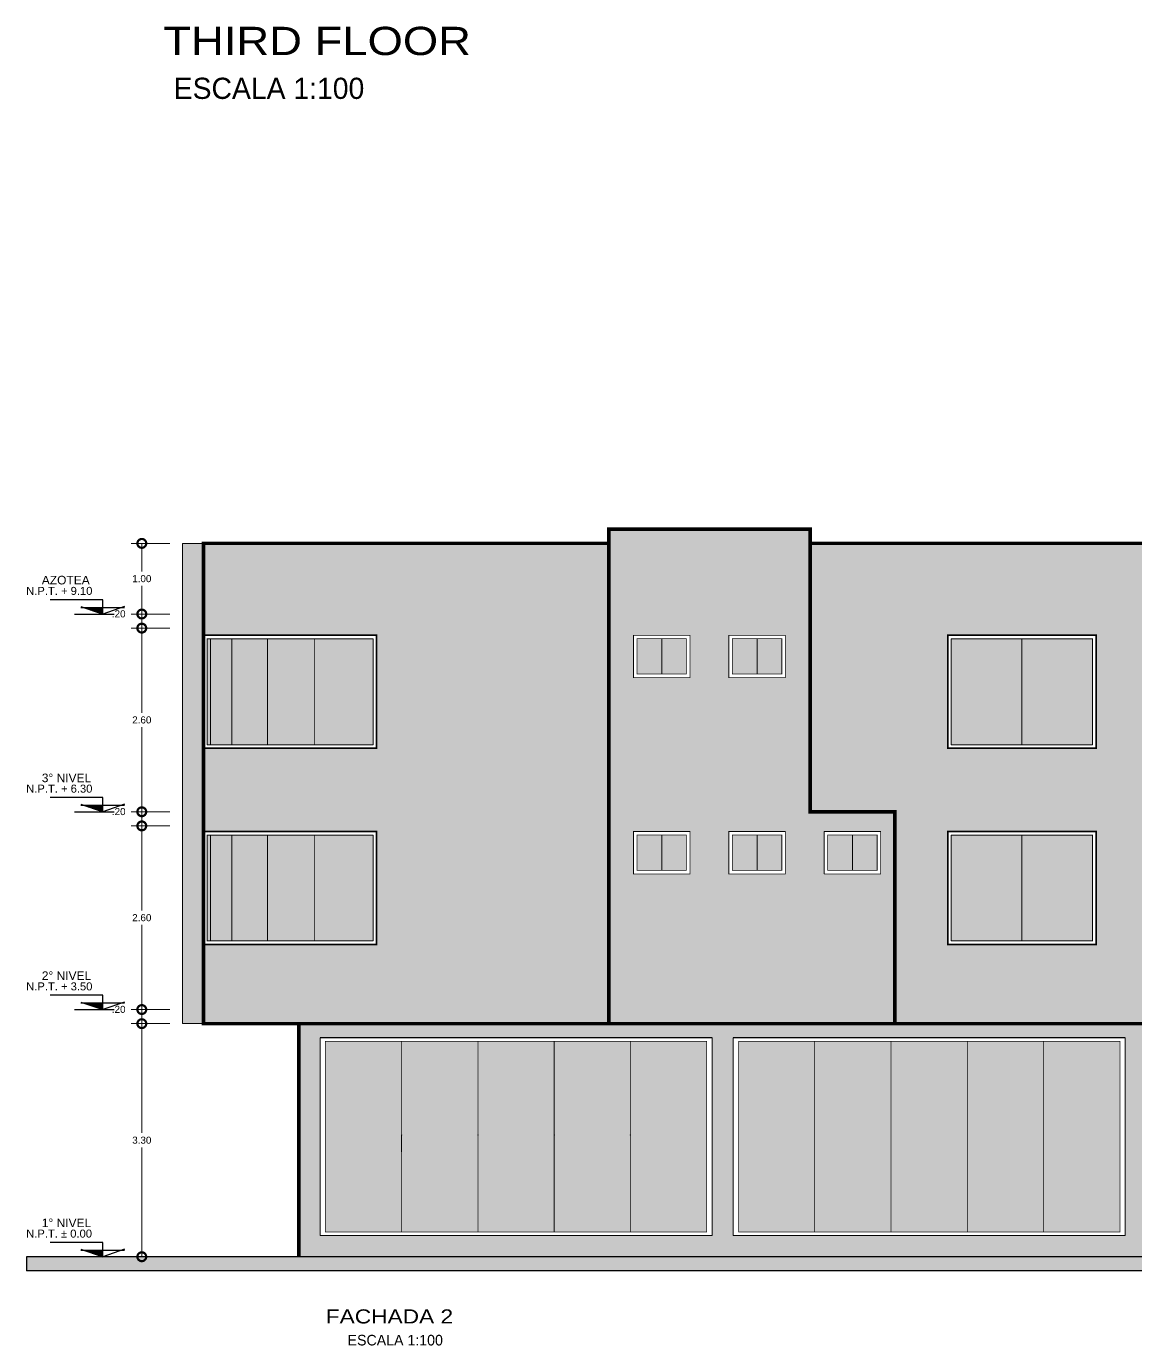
# Model space of a CAD drawing. Header units: millimetres. Extents: x 1313 to 1393.8, y 883.5 to 926.2.
# Drawn here: x 1358.08 to 1373.79, y 884.52 to 903.2 of the extents above; entities that cross this region are included whole.
import ezdxf

# ---------------------------------------------------------------- set-up
doc = ezdxf.new("R2010")
doc.units = ezdxf.units.MM
doc.linetypes.add('ACAD_ISO02W100', pattern=[15, 12, -3])
doc.linetypes.add('ACAD_ISO15W100', pattern=[39, 12, -3, 12, -3, 0, -3, 0, -3, 0, -3])
for name, color, linetype, lineweight in [('ambientes', 254, 'Continuous', 25), ('cotas', 87, 'Continuous', 15), ('DIMENSIONES', 1, 'Continuous', 5), ('Envista', 7, 'Continuous', 0), ('lineas delgadas', 252, 'Continuous', 5), ('puer', 7, 'Continuous', 5), ('REFERENCIA', 12, 'Continuous', 5), ('vidrio', 254, 'Continuous', 5)]:
    doc.layers.add(name, color=color, linetype=linetype, lineweight=lineweight)
for name, color, linetype in [('AR-TEXTOS', 2, 'Continuous'), ('piso o losa', 55, 'Continuous'), ('TITULOS', 143, 'Continuous')]:
    doc.layers.add(name, color=color, linetype=linetype)
doc.layers.add('PROYECCIONES', color=43, linetype='ACAD_ISO02W100', plot=False)
doc.layers.add('SISTEMA INDIRECTO', color=7, linetype='ACAD_ISO15W100', lineweight=20, true_color=0x9e0000)
doc.styles.add('AR-LETREROS', font='arial.ttf')
doc.styles.add('arial', font='arial.ttf')
doc.styles.add('COTAS', font='comic.ttf', dxfattribs={"oblique": 7.5})
doc.styles.add('TITULOS', font='sanss___.ttf', dxfattribs={"height": 0.3})
doc.dimstyles.new('horizontal', dxfattribs={"dimtxt": 0.1, "dimasz": 0.25, "dimexe": 0.15, "dimexo": 0.1, "dimgap": 0.05, "dimtad": 1, "dimtih": 1, "dimtoh": 1, "dimzin": 4, "dimdsep": 46, "dimtxsty": 'arial', "dimblk": 'DOTSMALL', "dimcen": 1, "dimclrd": 11, "dimclre": 11, "dimclrt": 20, "dimazin": 1, "dimtfac": 1, "dimtmove": 0, "dimatfit": 3, "dimfxl": 1, "dimlwd": 5, "dimlwe": 5, "dimarcsym": 0})

# ---------------------------------------------------------------- blocks, each defined once
blk = doc.blocks.new('_DotSmall')
at = {"color": 0, "linetype": 'ByBlock', "const_width": 0.5}
blk.add_lwpolyline([(-0.0625, 0, 1), (0.0625, 0, 1)], format="xyb", close=True, dxfattribs=at)
blk = doc.blocks.new('*D536')
at = {"layer": 'cotas', "color": 11, "lineweight": 5, "transparency": 16777216}
for p, q in [((1360.116, 889.076), (1359.567, 889.076)), ((1359.717, 889.076), (1359.717, 887.528)), ((1359.717, 885.776), (1359.717, 887.325)), ((1360.116, 885.776), (1359.567, 885.776))]:
    blk.add_line(p, q, dxfattribs=at)
at = {"layer": 'Defpoints', "color": 0, "transparency": 16777216}
for p in [(1359.717, 889.076), (1360.216, 889.076), (1360.216, 885.776)]:
    blk.add_point(p, dxfattribs=at)
at = {"layer": 'cotas', "color": 11, "lineweight": 5, "transparency": 16777216, "xscale": 0.25, "yscale": 0.25, "zscale": 0.25}
for p, rotation in [((1359.717, 889.076), 90), ((1359.717, 885.776), 270)]:
    blk.add_blockref('_DotSmall', p, dxfattribs=dict(at, rotation=rotation))
at = {"layer": 'cotas', "color": 20, "transparency": 16777216, "insert": (1359.717, 887.426), "char_height": 0.1, "attachment_point": 5, "style": 'arial'}
blk.add_mtext('3.30', dxfattribs=at)
blk = doc.blocks.new('*D537')
at = {"layer": 'cotas', "color": 11, "lineweight": 5, "transparency": 16777216}
for p, q in [((1360.116, 889.276), (1359.567, 889.276)), ((1359.717, 889.076), (1359.717, 889.276)), ((1360.116, 889.076), (1359.567, 889.076))]:
    blk.add_line(p, q, dxfattribs=at)
at = {"layer": 'Defpoints', "color": 0, "transparency": 16777216}
for p in [(1359.717, 889.276), (1360.216, 889.276), (1360.216, 889.076)]:
    blk.add_point(p, dxfattribs=at)
at = {"layer": 'cotas', "color": 11, "lineweight": 5, "transparency": 16777216, "xscale": 0.25, "yscale": 0.25, "zscale": 0.25}
for p, rotation in [((1359.717, 889.276), 90), ((1359.717, 889.076), 270)]:
    blk.add_blockref('_DotSmall', p, dxfattribs=dict(at, rotation=rotation))
at = {"layer": 'cotas', "color": 20, "transparency": 16777216, "insert": (1359.39, 889.278), "char_height": 0.1, "attachment_point": 5, "style": 'arial'}
blk.add_mtext('.20', dxfattribs=at)
blk = doc.blocks.new('*D538')
at = {"layer": 'cotas', "color": 11, "lineweight": 5, "transparency": 16777216}
for p, q in [((1360.116, 891.876), (1359.567, 891.876)), ((1359.717, 891.876), (1359.717, 890.678)), ((1359.717, 889.276), (1359.717, 890.475)), ((1360.116, 889.276), (1359.567, 889.276))]:
    blk.add_line(p, q, dxfattribs=at)
at = {"layer": 'Defpoints', "color": 0, "transparency": 16777216}
for p in [(1359.717, 891.876), (1360.216, 891.876), (1360.216, 889.276)]:
    blk.add_point(p, dxfattribs=at)
at = {"layer": 'cotas', "color": 11, "lineweight": 5, "transparency": 16777216, "xscale": 0.25, "yscale": 0.25, "zscale": 0.25}
for p, rotation in [((1359.717, 891.876), 90), ((1359.717, 889.276), 270)]:
    blk.add_blockref('_DotSmall', p, dxfattribs=dict(at, rotation=rotation))
at = {"layer": 'cotas', "color": 20, "transparency": 16777216, "insert": (1359.717, 890.576), "char_height": 0.1, "attachment_point": 5, "style": 'arial'}
blk.add_mtext('2.60', dxfattribs=at)
blk = doc.blocks.new('*D539')
at = {"layer": 'cotas', "color": 11, "lineweight": 5, "transparency": 16777216}
for p, q in [((1360.116, 895.876), (1359.567, 895.876)), ((1359.717, 895.876), (1359.717, 895.478)), ((1359.717, 894.876), (1359.717, 895.275)), ((1360.116, 894.876), (1359.567, 894.876))]:
    blk.add_line(p, q, dxfattribs=at)
at = {"layer": 'Defpoints', "color": 0, "transparency": 16777216}
for p in [(1359.717, 895.876), (1360.216, 895.876), (1360.216, 894.876)]:
    blk.add_point(p, dxfattribs=at)
at = {"layer": 'cotas', "color": 11, "lineweight": 5, "transparency": 16777216, "xscale": 0.25, "yscale": 0.25, "zscale": 0.25}
for p, rotation in [((1359.717, 895.876), 90), ((1359.717, 894.876), 270)]:
    blk.add_blockref('_DotSmall', p, dxfattribs=dict(at, rotation=rotation))
at = {"layer": 'cotas', "color": 20, "transparency": 16777216, "insert": (1359.717, 895.376), "char_height": 0.1, "attachment_point": 5, "style": 'arial'}
blk.add_mtext('1.00', dxfattribs=at)
blk = doc.blocks.new('*D540')
at = {"layer": 'cotas', "color": 11, "lineweight": 5, "transparency": 16777216}
for p, q in [((1360.116, 894.676), (1359.567, 894.676)), ((1359.717, 894.676), (1359.717, 893.478)), ((1359.717, 892.076), (1359.717, 893.275)), ((1360.116, 892.076), (1359.567, 892.076))]:
    blk.add_line(p, q, dxfattribs=at)
at = {"layer": 'Defpoints', "color": 0, "transparency": 16777216}
for p in [(1360.216, 894.676), (1359.717, 892.076), (1360.216, 892.076)]:
    blk.add_point(p, dxfattribs=at)
at = {"layer": 'cotas', "color": 11, "lineweight": 5, "transparency": 16777216, "xscale": 0.25, "yscale": 0.25, "zscale": 0.25}
for p, rotation in [((1359.717, 894.676), 90), ((1359.717, 892.076), 270)]:
    blk.add_blockref('_DotSmall', p, dxfattribs=dict(at, rotation=rotation))
at = {"layer": 'cotas', "color": 20, "transparency": 16777216, "insert": (1359.717, 893.376), "char_height": 0.1, "attachment_point": 5, "style": 'arial'}
blk.add_mtext('2.60', dxfattribs=at)
blk = doc.blocks.new('*D541')
at = {"layer": 'cotas', "color": 11, "lineweight": 5, "transparency": 16777216}
for p, q in [((1360.116, 892.076), (1359.567, 892.076)), ((1359.717, 892.076), (1359.717, 891.876)), ((1360.116, 891.876), (1359.567, 891.876))]:
    blk.add_line(p, q, dxfattribs=at)
at = {"layer": 'Defpoints', "color": 0, "transparency": 16777216}
for p in [(1360.216, 892.076), (1359.717, 891.876), (1360.216, 891.876)]:
    blk.add_point(p, dxfattribs=at)
at = {"layer": 'cotas', "color": 11, "lineweight": 5, "transparency": 16777216, "xscale": 0.25, "yscale": 0.25, "zscale": 0.25}
for p, rotation in [((1359.717, 892.076), 90), ((1359.717, 891.876), 270)]:
    blk.add_blockref('_DotSmall', p, dxfattribs=dict(at, rotation=rotation))
at = {"layer": 'cotas', "color": 20, "transparency": 16777216, "insert": (1359.39, 892.078), "char_height": 0.1, "attachment_point": 5, "style": 'arial'}
blk.add_mtext('.20', dxfattribs=at)
blk = doc.blocks.new('*D542')
at = {"layer": 'cotas', "color": 11, "lineweight": 5, "transparency": 16777216}
for p, q in [((1360.116, 894.876), (1359.567, 894.876)), ((1359.717, 894.676), (1359.717, 894.876)), ((1360.116, 894.676), (1359.567, 894.676))]:
    blk.add_line(p, q, dxfattribs=at)
at = {"layer": 'Defpoints', "color": 0, "transparency": 16777216}
for p in [(1359.717, 894.876), (1360.216, 894.876), (1360.216, 894.676)]:
    blk.add_point(p, dxfattribs=at)
at = {"layer": 'cotas', "color": 11, "lineweight": 5, "transparency": 16777216, "xscale": 0.25, "yscale": 0.25, "zscale": 0.25}
for p, rotation in [((1359.717, 894.876), 90), ((1359.717, 894.676), 270)]:
    blk.add_blockref('_DotSmall', p, dxfattribs=dict(at, rotation=rotation))
at = {"layer": 'cotas', "color": 20, "transparency": 16777216, "insert": (1359.39, 894.878), "char_height": 0.1, "attachment_point": 5, "style": 'arial'}
blk.add_mtext('.20', dxfattribs=at)
blk = doc.blocks.new('Niveles')
h = blk.add_hatch()
h.set_pattern_fill('LINE,_O', color=1, scale=0.01, angle=45)
h.set_pattern_definition([(45, (-54.450773, -124.57203), (-0.02245064, 0.02245064), [])])
h.paths.add_polyline_path([(0.644, 0.219), (0, 0.219), (0, 0)])
at = {"color": 1}
for p, q in [((0, 0), (0, 0.498)), ((0, 0.498), (1.833, 0.498)), ((-0.767, 0.261), (0, 0)), ((-0.767, 0.219), (0.767, 0.219)), ((0.767, 0.261), (0, 0))]:
    blk.add_line(p, q, dxfattribs=at)
at = {"style": 'AR-LETREROS'}
for tag, p, height in [('ACCESO', (0.473, 1.034), 0.3), ('NIV%%P0.00', (0.443, 0.669), 0.28)]:
    blk.add_attdef(tag, p, '', height=height, dxfattribs=at)

msp = doc.modelspace()

# ---------------------------------------------------------------- hatches: boundary and pattern name
h = msp.add_hatch(color=256)
h.set_gradient(color1=(233, 222, 190), color2=(137, 114, 47), rotation=180, one_color=1, tint=0.36)
h.paths.add_polyline_path([(1361.338, 895.876), (1362.166, 895.876), (1362.166, 894.576), (1361.338, 894.576)])
h.paths.add_polyline_path([(1360.991, 895.876), (1361.338, 895.876), (1361.338, 894.576), (1360.991, 894.576)])
h.paths.add_polyline_path([(1360.791, 895.876), (1360.991, 895.876), (1360.991, 894.576), (1360.791, 894.576)])
h.paths.add_polyline_path([(1360.691, 895.876), (1360.791, 895.876), (1360.791, 894.576), (1360.691, 894.576)])
h.paths.add_polyline_path([(1360.641, 895.876), (1360.691, 895.876), (1360.691, 894.576), (1360.641, 894.576)])
h.paths.add_polyline_path([(1360.591, 895.876), (1360.641, 895.876), (1360.641, 894.576), (1360.591, 894.576)])
h = msp.add_hatch(color=256)
h.set_gradient(color1=(233, 222, 190), color2=(232, 220, 187), one_color=1, tint=0.82, name='HEMISPHERICAL')
h.paths.add_polyline_path([(1366.329, 895.876), (1364.079, 895.876), (1362.166, 895.876), (1362.166, 894.576), (1363.041, 894.576), (1363.041, 892.976), (1362.166, 892.976), (1362.166, 891.797), (1363.041, 891.797), (1363.041, 890.197), (1362.166, 890.197), (1362.166, 889.076), (1366.329, 889.076)])
h = msp.add_hatch(color=256)
h.set_gradient(color1=(196, 196, 196), color2=(0, 0, 0), rotation=180, one_color=1)
h.paths.add_polyline_path([(1362.166, 894.526), (1362.991, 894.526), (1362.991, 893.026), (1362.166, 893.026)])
h.paths.add_polyline_path([(1361.499, 894.526), (1362.166, 894.526), (1362.166, 893.026), (1361.499, 893.026)])
h.paths.add_polyline_path([(1360.991, 894.526), (1361.499, 894.526), (1361.499, 893.026), (1360.991, 893.026)])
h.paths.add_polyline_path([(1360.691, 894.526), (1360.991, 894.526), (1360.991, 893.026), (1360.691, 893.026)])
h.paths.add_polyline_path([(1360.641, 894.526), (1360.691, 894.526), (1360.691, 893.026), (1360.641, 893.026)])
h = msp.add_hatch(color=256)
h.set_gradient(color1=(233, 222, 190), color2=(137, 114, 47), rotation=180, one_color=1, tint=0.36)
h.paths.add_polyline_path([(1361.338, 892.976), (1362.166, 892.976), (1362.166, 891.797), (1361.338, 891.797)])
h.paths.add_polyline_path([(1360.991, 892.976), (1361.338, 892.976), (1361.338, 891.797), (1360.991, 891.797)])
h.paths.add_polyline_path([(1360.791, 892.976), (1360.991, 892.976), (1360.991, 891.797), (1360.791, 891.797)])
h.paths.add_polyline_path([(1360.691, 892.976), (1360.791, 892.976), (1360.791, 891.797), (1360.691, 891.797)])
h.paths.add_polyline_path([(1360.591, 892.976), (1360.641, 892.976), (1360.641, 891.797), (1360.591, 891.797)])
h.paths.add_polyline_path([(1360.641, 892.976), (1360.691, 892.976), (1360.691, 891.797), (1360.641, 891.797)])
h = msp.add_hatch(color=256)
h.set_gradient(color1=(91, 91, 91), color2=(56, 56, 56), one_color=1, tint=0.22, name='HEMISPHERICAL')
h.paths.add_polyline_path([(1360.641, 891.747), (1360.691, 891.747), (1360.691, 890.247), (1360.641, 890.247)])
h = msp.add_hatch(color=256)
h.set_gradient(color1=(196, 196, 196), color2=(0, 0, 0), rotation=180, one_color=1)
h.paths.add_polyline_path([(1362.166, 891.747), (1362.991, 891.747), (1362.991, 890.247), (1362.166, 890.247)])
h.paths.add_polyline_path([(1361.499, 891.747), (1362.166, 891.747), (1362.166, 890.247), (1361.499, 890.247)])
h.paths.add_polyline_path([(1360.991, 891.747), (1361.499, 891.747), (1361.499, 890.247), (1360.991, 890.247)])
h.paths.add_polyline_path([(1360.691, 891.747), (1360.991, 891.747), (1360.991, 890.247), (1360.691, 890.247)])
h.paths.add_polyline_path([(1360.641, 891.747), (1360.691, 891.747), (1360.691, 890.247), (1360.641, 890.247)])
h = msp.add_hatch(color=256)
h.set_gradient(color1=(233, 222, 190), color2=(137, 114, 47), rotation=180, one_color=1, tint=0.36)
h.paths.add_polyline_path([(1361.338, 890.197), (1362.166, 890.197), (1362.166, 889.076), (1361.338, 889.076)])
h.paths.add_polyline_path([(1360.991, 890.197), (1361.338, 890.197), (1361.338, 889.076), (1360.991, 889.076)])
h.paths.add_polyline_path([(1360.791, 890.197), (1360.991, 890.197), (1360.991, 889.076), (1360.791, 889.076)])
h.paths.add_polyline_path([(1360.691, 890.197), (1360.791, 890.197), (1360.791, 889.076), (1360.691, 889.076)])
h.paths.add_polyline_path([(1360.641, 890.197), (1360.691, 890.197), (1360.691, 889.076), (1360.641, 889.076)])
h.paths.add_polyline_path([(1360.591, 890.197), (1360.641, 890.197), (1360.641, 889.076), (1360.591, 889.076)])
h = msp.add_hatch(color=256)
h.set_gradient(color1=(233, 222, 190), color2=(232, 220, 187), one_color=1, tint=0.82, name='HEMISPHERICAL')
h.paths.add_polyline_path([(1376.441, 889.076), (1361.941, 889.076), (1361.941, 885.776), (1376.441, 885.776)])
h.paths.add_polyline_path([(1375.241, 888.276), (1375.241, 888.876), (1376.041, 888.876), (1376.041, 888.276)], flags=16)
h.paths.add_polyline_path([(1375.291, 888.326), (1375.291, 888.826), (1375.991, 888.826), (1375.991, 888.326)], flags=0)
h.paths.add_polyline_path([(1374.741, 888.276), (1373.941, 888.276), (1373.941, 888.876), (1374.741, 888.876)], flags=16)
h.paths.add_polyline_path([(1374.691, 888.326), (1373.991, 888.326), (1373.991, 888.826), (1374.691, 888.826)], flags=0)
h.paths.add_polyline_path([(1373.641, 886.076), (1368.091, 886.076), (1368.091, 888.876), (1373.641, 888.876)], flags=16)
h.paths.add_polyline_path([(1373.566, 886.127), (1372.486, 886.127), (1372.486, 886.127), (1371.406, 886.127), (1371.406, 886.127), (1370.326, 886.127), (1370.326, 886.127), (1369.246, 886.127), (1369.246, 886.126), (1368.166, 886.126), (1368.166, 888.826), (1369.246, 888.827), (1370.326, 888.827), (1371.406, 888.827), (1371.406, 888.827), (1372.486, 888.827), (1373.566, 888.827)], flags=0)
h.paths.add_polyline_path([(1367.791, 886.076), (1362.241, 886.076), (1362.241, 888.876), (1367.791, 888.876)], flags=16)
h.paths.add_polyline_path([(1367.716, 886.127), (1366.636, 886.127), (1366.636, 886.127), (1365.556, 886.127), (1365.556, 886.127), (1364.476, 886.127), (1364.476, 886.127), (1363.396, 886.127), (1363.396, 886.126), (1362.316, 886.126), (1362.316, 888.826), (1363.396, 888.827), (1364.476, 888.827), (1365.556, 888.827), (1365.556, 888.827), (1366.636, 888.827), (1367.716, 888.827)], flags=0)
at = {"layer": 'DIMENSIONES'}
h = msp.add_hatch(color=256, dxfattribs=at)
h.set_gradient(color1=(127, 0, 31), color2=(61, 0, 15), one_color=1, tint=0.12, name='INVCURVED')
h.paths.add_polyline_path([(1369.179, 896.076), (1366.329, 896.076), (1366.329, 889.076), (1370.379, 889.076), (1370.379, 892.076), (1369.179, 892.076)])
h.paths.add_polyline_path([(1368.829, 894.576), (1368.829, 893.976), (1368.029, 893.976), (1368.029, 894.576)], flags=16)
h.paths.add_polyline_path([(1368.779, 894.526), (1368.779, 894.026), (1368.079, 894.026), (1368.079, 894.526)], flags=0)
h.paths.add_polyline_path([(1367.479, 894.576), (1367.479, 893.976), (1366.679, 893.976), (1366.679, 894.576)], flags=16)
h.paths.add_polyline_path([(1367.429, 894.526), (1367.429, 894.026), (1366.729, 894.026), (1366.729, 894.526)], flags=0)
h.paths.add_polyline_path([(1368.829, 891.797), (1368.829, 891.197), (1368.029, 891.197), (1368.029, 891.797)], flags=16)
h.paths.add_polyline_path([(1368.779, 891.747), (1368.779, 891.247), (1368.079, 891.247), (1368.079, 891.747)], flags=0)
h.paths.add_polyline_path([(1367.479, 891.797), (1367.479, 891.197), (1366.679, 891.197), (1366.679, 891.797)], flags=16)
h.paths.add_polyline_path([(1367.429, 891.747), (1367.429, 891.247), (1366.729, 891.247), (1366.729, 891.747)], flags=0)
h.paths.add_polyline_path([(1369.379, 891.797), (1370.179, 891.797), (1370.179, 891.197), (1369.379, 891.197)], flags=16)
h.paths.add_polyline_path([(1369.429, 891.747), (1370.129, 891.747), (1370.129, 891.247), (1369.429, 891.247)], flags=0)
h = msp.add_hatch(color=256, dxfattribs=at)
h.set_gradient(color1=(127, 0, 31), color2=(61, 0, 15), one_color=1, tint=0.12, name='INVCURVED')
h.paths.add_polyline_path([(1360.291, 895.876), (1360.591, 895.876), (1360.591, 889.076), (1360.291, 889.076)])
h = msp.add_hatch(color=256, dxfattribs=at)
h.set_gradient(color1=(51, 0, 13), color2=(51, 0, 13), one_color=1, tint=0.1, name='INVCURVED')
h.paths.add_polyline_path([(1360.291, 895.876), (1360.591, 895.876), (1360.591, 889.076), (1360.291, 889.076)])
h = msp.add_hatch(color=256, dxfattribs=at)
h.set_gradient(color1=(233, 222, 190), color2=(232, 220, 187), one_color=1, tint=0.82, name='HEMISPHERICAL')
h.paths.add_polyline_path([(1376.441, 895.876), (1369.179, 895.876), (1369.179, 892.076), (1370.379, 892.076), (1370.379, 889.076), (1376.441, 889.076)])
h.paths.add_polyline_path([(1373.229, 891.797), (1373.229, 890.197), (1371.129, 890.197), (1371.129, 891.797)], flags=16)
h.paths.add_polyline_path([(1373.179, 891.747), (1373.179, 890.247), (1372.179, 890.247), (1371.179, 890.247), (1371.179, 891.747), (1372.179, 891.747)], flags=0)
h.paths.add_polyline_path([(1373.179, 891.747), (1373.179, 890.247), (1371.179, 890.247), (1371.179, 891.747)], flags=0)
h.paths.add_polyline_path([(1373.229, 892.976), (1371.129, 892.976), (1371.129, 894.576), (1373.229, 894.576)], flags=16)
h.paths.add_polyline_path([(1373.179, 893.026), (1372.179, 893.026), (1371.179, 893.026), (1371.179, 894.526), (1372.179, 894.526), (1373.179, 894.526)], flags=0)
h.paths.add_polyline_path([(1373.179, 893.026), (1371.179, 893.026), (1371.179, 894.526), (1373.179, 894.526)], flags=0)
h = msp.add_hatch(color=256, dxfattribs=at)
h.set_gradient(color1=(91, 91, 91), color2=(56, 56, 56), one_color=1, tint=0.22, name='HEMISPHERICAL')
h.paths.add_polyline_path([(1367.079, 894.526), (1366.729, 894.526), (1366.729, 894.026), (1367.079, 894.026)])
h = msp.add_hatch(color=256, dxfattribs=at)
h.set_gradient(color1=(91, 91, 91), color2=(56, 56, 56), one_color=1, tint=0.22, name='HEMISPHERICAL')
h.paths.add_polyline_path([(1367.429, 894.526), (1367.079, 894.526), (1367.079, 894.026), (1367.429, 894.026)])
h = msp.add_hatch(color=256, dxfattribs=at)
h.set_gradient(color1=(91, 91, 91), color2=(56, 56, 56), one_color=1, tint=0.22, name='HEMISPHERICAL')
h.paths.add_polyline_path([(1368.429, 894.526), (1368.079, 894.526), (1368.079, 894.026), (1368.429, 894.026)])
h = msp.add_hatch(color=256, dxfattribs=at)
h.set_gradient(color1=(91, 91, 91), color2=(56, 56, 56), one_color=1, tint=0.22, name='HEMISPHERICAL')
h.paths.add_polyline_path([(1368.779, 894.526), (1368.429, 894.526), (1368.429, 894.026), (1368.779, 894.026)])
h = msp.add_hatch(color=256, dxfattribs=at)
h.set_gradient(color1=(91, 91, 91), color2=(56, 56, 56), one_color=1, tint=0.22, name='HEMISPHERICAL')
h.paths.add_polyline_path([(1372.179, 894.526), (1371.179, 894.526), (1371.179, 893.026), (1372.179, 893.026)])
h = msp.add_hatch(color=256, dxfattribs=at)
h.set_gradient(color1=(91, 91, 91), color2=(56, 56, 56), one_color=1, tint=0.22, name='HEMISPHERICAL')
h.paths.add_polyline_path([(1373.179, 894.526), (1372.179, 894.526), (1372.179, 893.026), (1373.179, 893.026)])
h = msp.add_hatch(color=256, dxfattribs=at)
h.set_gradient(color1=(91, 91, 91), color2=(56, 56, 56), one_color=1, tint=0.22, name='HEMISPHERICAL')
h.paths.add_polyline_path([(1367.079, 891.747), (1366.729, 891.747), (1366.729, 891.247), (1367.079, 891.247)])
h = msp.add_hatch(color=256, dxfattribs=at)
h.set_gradient(color1=(91, 91, 91), color2=(56, 56, 56), one_color=1, tint=0.22, name='HEMISPHERICAL')
h.paths.add_polyline_path([(1367.429, 891.747), (1367.079, 891.747), (1367.079, 891.247), (1367.429, 891.247)])
h = msp.add_hatch(color=256, dxfattribs=at)
h.set_gradient(color1=(91, 91, 91), color2=(56, 56, 56), one_color=1, tint=0.22, name='HEMISPHERICAL')
h.paths.add_polyline_path([(1368.429, 891.747), (1368.079, 891.747), (1368.079, 891.247), (1368.429, 891.247)])
h = msp.add_hatch(color=256, dxfattribs=at)
h.set_gradient(color1=(91, 91, 91), color2=(56, 56, 56), one_color=1, tint=0.22, name='HEMISPHERICAL')
h.paths.add_polyline_path([(1368.779, 891.747), (1368.429, 891.747), (1368.429, 891.247), (1368.779, 891.247)])
h = msp.add_hatch(color=256, dxfattribs=at)
h.set_gradient(color1=(91, 91, 91), color2=(56, 56, 56), one_color=1, tint=0.22, name='HEMISPHERICAL')
h.paths.add_polyline_path([(1369.779, 891.747), (1369.429, 891.747), (1369.429, 891.247), (1369.779, 891.247)])
h = msp.add_hatch(color=256, dxfattribs=at)
h.set_gradient(color1=(91, 91, 91), color2=(56, 56, 56), one_color=1, tint=0.22, name='HEMISPHERICAL')
h.paths.add_polyline_path([(1370.129, 891.747), (1369.779, 891.747), (1369.779, 891.247), (1370.129, 891.247)])
h = msp.add_hatch(color=256, dxfattribs=at)
h.set_gradient(color1=(91, 91, 91), color2=(56, 56, 56), one_color=1, tint=0.22, name='HEMISPHERICAL')
h.paths.add_polyline_path([(1372.179, 891.747), (1371.179, 891.747), (1371.179, 890.247), (1372.179, 890.247)])
h = msp.add_hatch(color=256, dxfattribs=at)
h.set_gradient(color1=(91, 91, 91), color2=(56, 56, 56), one_color=1, tint=0.22, name='HEMISPHERICAL')
h.paths.add_polyline_path([(1373.179, 891.747), (1372.179, 891.747), (1372.179, 890.247), (1373.179, 890.247)])
h = msp.add_hatch(color=256, dxfattribs=at)
h.set_gradient(color1=(192, 192, 192), color2=(199, 199, 199), one_color=1, tint=0.78, name='HEMISPHERICAL')
h.paths.add_polyline_path([(1379.178, 885.776), (1358.083, 885.776), (1358.083, 885.576), (1379.178, 885.576)])
at = {"layer": 'vidrio'}
h = msp.add_hatch(color=256, dxfattribs=at)
h.set_gradient(color1=(91, 91, 91), color2=(56, 56, 56), one_color=1, tint=0.22, name='HEMISPHERICAL')
h.paths.add_polyline_path([(1363.396, 888.827), (1362.316, 888.826), (1362.316, 886.126), (1363.396, 886.126)])
h = msp.add_hatch(color=256, dxfattribs=at)
h.set_gradient(color1=(91, 91, 91), color2=(56, 56, 56), one_color=1, tint=0.22, name='HEMISPHERICAL')
h.paths.add_polyline_path([(1364.476, 888.827), (1363.396, 888.827), (1363.396, 886.127), (1364.476, 886.127)])
h = msp.add_hatch(color=256, dxfattribs=at)
h.set_gradient(color1=(91, 91, 91), color2=(56, 56, 56), one_color=1, tint=0.22, name='HEMISPHERICAL')
h.paths.add_polyline_path([(1365.556, 888.827), (1364.476, 888.827), (1364.476, 886.127), (1365.556, 886.127)])
h = msp.add_hatch(color=256, dxfattribs=at)
h.set_gradient(color1=(91, 91, 91), color2=(56, 56, 56), one_color=1, tint=0.22, name='HEMISPHERICAL')
h.paths.add_polyline_path([(1366.636, 888.827), (1365.556, 888.827), (1365.556, 886.127), (1366.636, 886.127)])
h = msp.add_hatch(color=256, dxfattribs=at)
h.set_gradient(color1=(91, 91, 91), color2=(56, 56, 56), one_color=1, tint=0.22, name='HEMISPHERICAL')
h.paths.add_polyline_path([(1367.716, 888.827), (1366.636, 888.827), (1366.636, 886.127), (1367.716, 886.127)])
h = msp.add_hatch(color=256, dxfattribs=at)
h.set_gradient(color1=(91, 91, 91), color2=(56, 56, 56), one_color=1, tint=0.22, name='HEMISPHERICAL')
h.paths.add_polyline_path([(1369.246, 888.827), (1368.166, 888.826), (1368.166, 886.126), (1369.246, 886.126)])
h = msp.add_hatch(color=256, dxfattribs=at)
h.set_gradient(color1=(91, 91, 91), color2=(56, 56, 56), one_color=1, tint=0.22, name='HEMISPHERICAL')
h.paths.add_polyline_path([(1370.326, 888.827), (1369.246, 888.827), (1369.246, 886.127), (1370.326, 886.127)])
h = msp.add_hatch(color=256, dxfattribs=at)
h.set_gradient(color1=(91, 91, 91), color2=(56, 56, 56), one_color=1, tint=0.22, name='HEMISPHERICAL')
h.paths.add_polyline_path([(1371.406, 888.827), (1370.326, 888.827), (1370.326, 886.127), (1371.406, 886.127)])
h = msp.add_hatch(color=256, dxfattribs=at)
h.set_gradient(color1=(91, 91, 91), color2=(56, 56, 56), one_color=1, tint=0.22, name='HEMISPHERICAL')
h.paths.add_polyline_path([(1372.486, 888.827), (1371.406, 888.827), (1371.406, 886.127), (1372.486, 886.127)])
h = msp.add_hatch(color=256, dxfattribs=at)
h.set_gradient(color1=(91, 91, 91), color2=(56, 56, 56), one_color=1, tint=0.22, name='HEMISPHERICAL')
h.paths.add_polyline_path([(1373.566, 888.827), (1372.486, 888.827), (1372.486, 886.127), (1373.566, 886.127)])

# ---------------------------------------------------------------- linework, layer by layer
at = {"layer": 'ambientes'}
for p, q in [((1379.178, 885.776), (1358.083, 885.776)), ((1358.083, 885.776), (1358.083, 885.576)), ((1379.178, 885.576), (1358.083, 885.576))]:
    msp.add_line(p, q, dxfattribs=at)
at = {"layer": 'cotas'}
for p, q in [((1369.179, 896.076), (1369.179, 892.076)), ((1369.179, 892.076), (1369.179, 893.976))]:
    msp.add_line(p, q, dxfattribs=at)
at = {"layer": 'DIMENSIONES'}
for p, q in [((1360.291, 895.876), (1360.291, 889.076)), ((1363.396, 887.501), (1363.396, 887.262))]:
    msp.add_line(p, q, dxfattribs=at)
msp.add_lwpolyline([(1360.591, 895.876), (1360.291, 895.876), (1360.291, 889.076), (1360.591, 889.076)], close=True, dxfattribs=at)
msp.add_lwpolyline([(1360.591, 895.876), (1360.291, 895.876), (1360.291, 889.076), (1360.591, 889.076)], close=True, dxfattribs=at)
for p in [(1363.396, 887.501), (1364.476, 887.501), (1365.556, 887.501), (1366.636, 887.501)]:
    msp.add_point(p, dxfattribs=at)
at = {"layer": 'Envista'}
for p, q in [((1360.641, 894.526), (1360.641, 893.026)), ((1360.641, 891.747), (1360.641, 890.247))]:
    msp.add_line(p, q, dxfattribs=at)
at = {"layer": 'Envista', "const_width": 0.025}
for points in [[(1360.591, 894.576), (1363.041, 894.576), (1363.041, 892.976), (1360.591, 892.976)], [(1373.229, 894.576), (1371.129, 894.576), (1371.129, 892.976), (1373.229, 892.976)], [(1360.591, 891.797), (1363.041, 891.797), (1363.041, 890.197), (1360.591, 890.197)], [(1373.229, 891.797), (1371.129, 891.797), (1371.129, 890.197), (1373.229, 890.197)]]:
    msp.add_lwpolyline(points, close=True, dxfattribs=at)
at = {"layer": 'lineas delgadas'}
for points in [[(1371.179, 894.526), (1372.179, 894.526), (1372.179, 893.026), (1371.179, 893.026)], [(1372.179, 894.526), (1373.179, 894.526), (1373.179, 893.026), (1372.179, 893.026)], [(1371.179, 891.747), (1372.179, 891.747), (1372.179, 890.247), (1371.179, 890.247)], [(1372.179, 891.747), (1373.179, 891.747), (1373.179, 890.247), (1372.179, 890.247)]]:
    msp.add_lwpolyline(points, close=True, dxfattribs=at)
at = {"layer": 'piso o losa', "const_width": 0.05}
for points in [[(1364.266, 895.876), (1360.591, 895.876), (1360.591, 889.076), (1361.941, 889.076), (1361.941, 885.776)], [(1366.329, 895.876), (1360.591, 895.876), (1360.591, 889.076), (1376.441, 889.076), (1376.441, 895.876), (1369.179, 895.876)]]:
    msp.add_lwpolyline(points, dxfattribs=at)
at = {"layer": 'PROYECCIONES'}
for p, q in [((1358.763, 894.876), (1359.324, 894.876)), ((1358.763, 892.076), (1359.324, 892.076)), ((1358.763, 889.276), (1359.324, 889.276))]:
    msp.add_line(p, q, dxfattribs=at)
at = {"layer": 'puer'}
for p, q in [((1366.329, 896.076), (1366.329, 889.076)), ((1360.691, 894.526), (1360.691, 893.026)), ((1360.991, 894.526), (1360.991, 893.026)), ((1361.499, 894.526), (1361.499, 893.026)), ((1360.691, 891.747), (1360.691, 890.247)), ((1360.991, 891.747), (1360.991, 890.247)), ((1361.499, 891.747), (1361.499, 890.247))]:
    msp.add_line(p, q, dxfattribs=at)
at = {"layer": 'puer', "const_width": 0.01}
for points in [[(1362.991, 894.526), (1360.641, 894.526), (1360.641, 893.026), (1362.991, 893.026)], [(1362.166, 893.026), (1361.499, 893.026), (1361.499, 894.526), (1362.166, 894.526)], [(1366.679, 894.576), (1367.479, 894.576), (1367.479, 893.976), (1366.679, 893.976)], [(1366.729, 894.526), (1367.429, 894.526), (1367.429, 894.026), (1366.729, 894.026)], [(1368.029, 894.576), (1368.829, 894.576), (1368.829, 893.976), (1368.029, 893.976)], [(1368.079, 894.526), (1368.779, 894.526), (1368.779, 894.026), (1368.079, 894.026)], [(1371.179, 893.026), (1372.179, 893.026), (1372.179, 894.526), (1371.179, 894.526)], [(1372.179, 894.526), (1372.179, 894.526), (1372.179, 893.026), (1372.179, 893.026)], [(1372.179, 894.526), (1373.179, 894.526), (1373.179, 893.026), (1372.179, 893.026)], [(1362.991, 891.747), (1360.641, 891.747), (1360.641, 890.247), (1362.991, 890.247)], [(1362.166, 890.247), (1361.499, 890.247), (1361.499, 891.747), (1362.166, 891.747)], [(1366.679, 891.797), (1367.479, 891.797), (1367.479, 891.197), (1366.679, 891.197)], [(1366.729, 891.747), (1367.429, 891.747), (1367.429, 891.247), (1366.729, 891.247)], [(1368.029, 891.797), (1368.829, 891.797), (1368.829, 891.197), (1368.029, 891.197)], [(1368.079, 891.747), (1368.779, 891.747), (1368.779, 891.247), (1368.079, 891.247)], [(1369.379, 891.797), (1370.179, 891.797), (1370.179, 891.197), (1369.379, 891.197)], [(1369.429, 891.747), (1370.129, 891.747), (1370.129, 891.247), (1369.429, 891.247)], [(1371.179, 890.247), (1372.179, 890.247), (1372.179, 891.747), (1371.179, 891.747)], [(1372.179, 891.747), (1372.179, 891.747), (1372.179, 890.247), (1372.179, 890.247)], [(1372.179, 891.747), (1373.179, 891.747), (1373.179, 890.247), (1372.179, 890.247)], [(1365.556, 888.827), (1364.476, 888.827), (1364.476, 886.127), (1365.556, 886.127)], [(1366.636, 888.827), (1365.556, 888.827), (1365.556, 886.127), (1366.636, 886.127)], [(1367.716, 888.827), (1366.636, 888.827), (1366.636, 886.127), (1367.716, 886.127)], [(1369.246, 888.827), (1368.166, 888.826), (1368.166, 886.126), (1369.246, 886.126)], [(1370.326, 888.827), (1369.246, 888.827), (1369.246, 886.127), (1370.326, 886.127)], [(1371.406, 888.827), (1370.326, 888.827), (1370.326, 886.127), (1371.406, 886.127)], [(1372.486, 888.827), (1371.406, 888.827), (1371.406, 886.127), (1372.486, 886.127)], [(1373.566, 888.827), (1372.486, 888.827), (1372.486, 886.127), (1373.566, 886.127)]]:
    msp.add_lwpolyline(points, close=True, dxfattribs=at)
at = {"layer": 'REFERENCIA', "const_width": 0.05}
msp.add_lwpolyline([(1366.329, 889.076), (1366.329, 896.076), (1369.179, 896.076), (1369.179, 892.076), (1370.379, 892.076), (1370.379, 889.076), (1366.329, 889.076), (1370.379, 889.076), (1370.379, 892.076), (1370.379, 889.076)], dxfattribs=at)
at = {"layer": 'SISTEMA INDIRECTO', "linetype": 'ByBlock'}
msp.add_line((1360.591, 895.876), (1360.591, 889.076), dxfattribs=at)
msp.add_line((1360.591, 895.876), (1360.591, 889.076), dxfattribs=at)
at = {"layer": 'vidrio'}
for p, q in [((1362.916, 894.526), (1362.966, 894.526)), ((1366.679, 894.576), (1366.679, 893.976)), ((1367.079, 894.526), (1367.079, 894.026)), ((1367.079, 894.526), (1367.079, 894.026)), ((1367.079, 894.526), (1367.079, 894.026)), ((1368.029, 894.576), (1368.029, 893.976)), ((1368.429, 894.526), (1368.429, 894.026)), ((1368.429, 894.526), (1368.429, 894.026)), ((1368.429, 894.526), (1368.429, 894.026)), ((1372.554, 894.526), (1372.504, 894.526)), ((1363.041, 893.801), (1363.041, 893.751)), ((1371.129, 893.801), (1371.129, 893.751)), ((1362.916, 891.747), (1362.966, 891.747)), ((1366.679, 891.797), (1366.679, 891.197)), ((1367.079, 891.747), (1367.079, 891.247)), ((1367.079, 891.747), (1367.079, 891.247)), ((1367.079, 891.747), (1367.079, 891.247)), ((1368.029, 891.797), (1368.029, 891.197)), ((1368.429, 891.747), (1368.429, 891.247)), ((1368.429, 891.747), (1368.429, 891.247)), ((1368.429, 891.747), (1368.429, 891.247)), ((1369.379, 891.797), (1369.379, 891.197)), ((1369.779, 891.747), (1369.779, 891.247)), ((1369.779, 891.747), (1369.779, 891.247)), ((1369.779, 891.747), (1369.779, 891.247)), ((1372.554, 891.747), (1372.504, 891.747)), ((1363.041, 891.022), (1363.041, 890.972)), ((1371.129, 891.022), (1371.129, 890.972)), ((1362.241, 886.076), (1362.241, 888.876)), ((1367.791, 886.076), (1367.791, 888.876)), ((1368.091, 886.076), (1368.091, 888.876)), ((1373.641, 888.876), (1373.641, 886.076)), ((1361.941, 885.776), (1361.941, 886.776)), ((1362.241, 886.076), (1367.791, 886.076)), ((1368.091, 886.076), (1373.641, 886.076))]:
    msp.add_line(p, q, dxfattribs=at)
at = {"layer": 'vidrio', "lineweight": -3}
for p, q in [((1360.591, 892.976), (1363.041, 892.976)), ((1373.229, 892.976), (1371.129, 892.976)), ((1360.591, 890.197), (1363.041, 890.197)), ((1373.229, 890.197), (1371.129, 890.197)), ((1367.791, 888.876), (1362.241, 888.876)), ((1373.641, 888.876), (1368.091, 888.876))]:
    msp.add_line(p, q, dxfattribs=at)
at = {"layer": 'vidrio'}
for points in [[(1360.591, 894.576), (1363.041, 894.576), (1363.041, 892.976), (1360.591, 892.976)], [(1360.641, 894.526), (1362.991, 894.526), (1362.991, 893.026), (1360.641, 893.026)], [(1373.229, 894.576), (1371.129, 894.576), (1371.129, 892.976), (1373.229, 892.976)], [(1373.179, 894.526), (1371.179, 894.526), (1371.179, 893.026), (1373.179, 893.026)], [(1360.591, 891.797), (1363.041, 891.797), (1363.041, 890.197), (1360.591, 890.197)], [(1360.641, 891.747), (1362.991, 891.747), (1362.991, 890.247), (1360.641, 890.247)], [(1373.229, 891.797), (1371.129, 891.797), (1371.129, 890.197), (1373.229, 890.197)], [(1373.179, 891.747), (1371.179, 891.747), (1371.179, 890.247), (1373.179, 890.247)]]:
    msp.add_lwpolyline(points, close=True, dxfattribs=at)
at = {"layer": 'vidrio', "const_width": 0.01}
for points in [[(1363.396, 888.827), (1362.316, 888.826), (1362.316, 886.126), (1363.396, 886.126)], [(1364.476, 888.827), (1363.396, 888.827), (1363.396, 886.127), (1364.476, 886.127)]]:
    msp.add_lwpolyline(points, close=True, dxfattribs=at)

# ---------------------------------------------------------------- block references
at = {"layer": 'AR-TEXTOS'}
ref = msp.add_blockref('Niveles', (1359.163, 894.876), dxfattribs=dict(at, xscale=-0.4049999999997453, yscale=0.4049999999997453, zscale=0.4050000000000001))
ref.add_attrib('ACCESO', 'AZOTEA', (1358.301, 895.295), dxfattribs={"layer": '0', "height": 0.1215, "style": 'AR-LETREROS'})
ref.add_attrib('NIV%%P0.00', 'N.P.T. + 9.10', (1358.08, 895.147), dxfattribs={"layer": '0', "height": 0.1134, "style": 'AR-LETREROS'})
ref = msp.add_blockref('Niveles', (1359.163, 892.076), dxfattribs=dict(at, xscale=-0.4049999999997453, yscale=0.4049999999997453, zscale=0.4050000000000001))
ref.add_attrib('ACCESO', '3° NIVEL  ', (1358.301, 892.495), dxfattribs={"layer": '0', "height": 0.1215, "style": 'AR-LETREROS'})
ref.add_attrib('NIV%%P0.00', 'N.P.T. + 6.30', (1358.08, 892.347), dxfattribs={"layer": '0', "height": 0.1134, "style": 'AR-LETREROS'})
ref = msp.add_blockref('Niveles', (1359.163, 889.276), dxfattribs=dict(at, xscale=-0.4049999999997453, yscale=0.4049999999997453, zscale=0.4050000000000001))
ref.add_attrib('ACCESO', '2° NIVEL  ', (1358.301, 889.695), dxfattribs={"layer": '0', "height": 0.1215, "style": 'AR-LETREROS'})
ref.add_attrib('NIV%%P0.00', 'N.P.T. + 3.50', (1358.08, 889.547), dxfattribs={"layer": '0', "height": 0.1134, "style": 'AR-LETREROS'})
ref = msp.add_blockref('Niveles', (1359.163, 885.776), dxfattribs=dict(at, xscale=-0.4049999999997453, yscale=0.4049999999997453, zscale=0.4050000000000001))
ref.add_attrib('ACCESO', '1° NIVEL  ', (1358.301, 886.195), dxfattribs={"layer": '0', "height": 0.1215, "style": 'AR-LETREROS'})
ref.add_attrib('NIV%%P0.00', 'N.P.T. %%P 0.00', (1358.08, 886.047), dxfattribs={"layer": '0', "height": 0.1134, "style": 'AR-LETREROS'})

# ---------------------------------------------------------------- texts
at = {"layer": 'TITULOS', "style": 'TITULOS', "width": 1.15}
for s, height, p in [('THIRD FLOOR', 0.4, (1360.022, 902.79)), ('FACHADA 2', 0.2, (1362.322, 884.831))]:
    msp.add_text(s, height=height, dxfattribs=at).set_placement(p)
at = {"layer": 'TITULOS', "style": 'COTAS'}
for height, p in [(0.3, (1360.169, 902.169)), (0.15, (1362.631, 884.52))]:
    msp.add_text('ESCALA 1:100', height=height, dxfattribs=at).set_placement(p)

# ---------------------------------------------------------------- dimensions: what is measured, and where the dimension line sits
at = {"layer": 'cotas'}
for base, p1, p2, picture, middle in [((1359.717, 895.876), (1360.216, 894.876), (1360.216, 895.876), '*D539', (1359.717, 895.376)), ((1359.717, 894.876), (1360.216, 894.676), (1360.216, 894.876), '*D542', (1359.39, 894.878)), ((1359.717, 892.076), (1360.216, 894.676), (1360.216, 892.076), '*D540', (1359.717, 893.376)), ((1359.717, 891.876), (1360.216, 892.076), (1360.216, 891.876), '*D541', (1359.39, 892.078)), ((1359.717, 891.876), (1360.216, 889.276), (1360.216, 891.876), '*D538', (1359.717, 890.576)), ((1359.717, 889.276), (1360.216, 889.076), (1360.216, 889.276), '*D537', (1359.39, 889.278))]:
    dim = msp.add_linear_dim(base=base, p1=p1, p2=p2, angle=90, dimstyle='horizontal', override={"dimtmove": 1}, dxfattribs=at)
    dim.commit()
    dim.dimension.update_dxf_attribs({"geometry": picture, "text_midpoint": middle})
dim = msp.add_linear_dim(base=(1359.717, 889.076), p1=(1360.216, 885.776), p2=(1360.216, 889.076), angle=90, dimstyle='horizontal', dxfattribs=at)
dim.commit()
dim.dimension.update_dxf_attribs({"geometry": '*D536', "text_midpoint": (1359.717, 887.426)})

doc.saveas('drawing.dxf')
